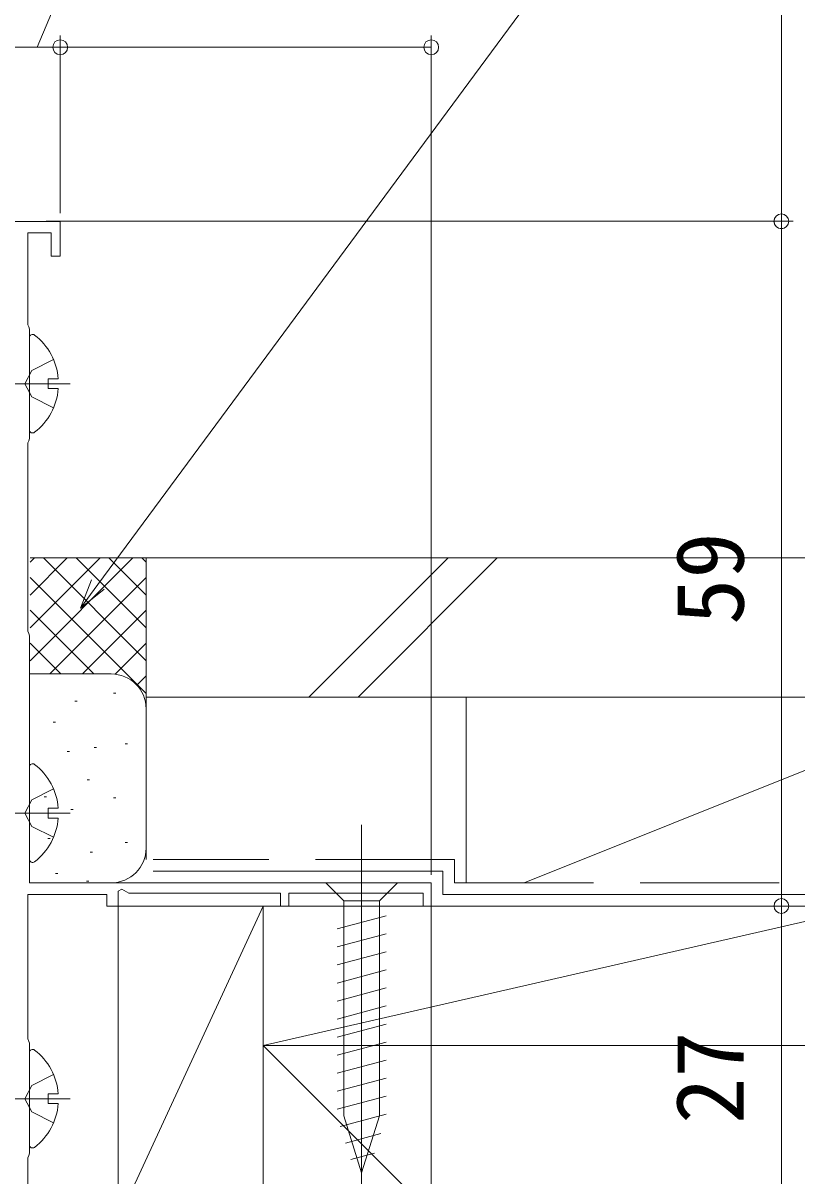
# Model space of a CAD drawing. Units: millimetres, scale not verified. Extents: x -1682 to -296, y -1188 to 1055.
# Drawn here: x -822.2 to -755.5, y -452.1 to -352.8 of the extents above; entities that cross this region are included whole.
import ezdxf
from ezdxf.enums import TextEntityAlignment as Align

# ---------------------------------------------------------------- set-up
doc = ezdxf.new("R2010")
doc.units = ezdxf.units.MM
doc.header["$LTSCALE"] = 4
doc.linetypes.add('CHAIN2', pattern=[12, 9, -1, 1, -1])
doc.linetypes.add('DASHED3', pattern=[4, 3, -1])
for name, color, linetype, lineweight in [('0-3_YKK_11', 7, 'Continuous', 9), ('0-6_YKK_13', 4, 'Continuous', 9), ('0-8_YKK_D', 6, 'Continuous', 9), ('0-9_YSS_K', 3, 'Continuous', 9), ('0-A_YSS_KE', 3, 'Continuous', 9)]:
    doc.layers.add(name, color=color, linetype=linetype, lineweight=lineweight)
doc.styles.add('ＭＳ ゴシック', font='')
doc.styles.get('ＭＳ ゴシック').set_extended_font_data('MS Gothic')

msp = doc.modelspace()

# ---------------------------------------------------------------- linework, layer by layer
at = {"layer": '0-3_YKK_11'}
for p, q in [((-819.014, -369.848), (-823.014, -369.848)), ((-819.014, -372.848), (-819.014, -369.848)), ((-821.814, -370.848), (-819.815, -370.848)), ((-821.814, -378.751), (-821.814, -370.848)), ((-819.815, -370.848), (-819.815, -372.848)), ((-819.815, -372.848), (-819.014, -372.848)), ((-821.739, -378.949), (-821.814, -378.751)), ((-821.664, -379.148), (-821.739, -378.949)), ((-821.664, -388.548), (-821.664, -379.148)), ((-821.814, -388.945), (-821.739, -388.746)), ((-821.814, -405.151), (-821.814, -388.945)), ((-821.739, -388.746), (-821.664, -388.548)), ((-821.739, -405.349), (-821.814, -405.151)), ((-821.664, -405.548), (-821.739, -405.349)), ((-821.664, -426.848), (-821.664, -405.548)), ((-787.016, -426.848), (-821.664, -426.848)), ((-787.016, -426.848), (-821.664, -426.848)), ((-787.016, -428.848), (-787.016, -426.848)), ((-821.814, -427.848), (-815.014, -427.848)), ((-821.814, -440.291), (-821.814, -427.848)), ((-815.014, -427.848), (-815.014, -428.848)), ((-814.014, -427.575), (-813.714, -427.401)), ((-814.014, -428.848), (-814.014, -427.575)), ((-813.714, -427.401), (-813.114, -427.748)), ((-813.114, -427.748), (-800.016, -427.748)), ((-800.016, -427.748), (-800.016, -428.848)), ((-799.316, -427.748), (-787.716, -427.748)), ((-799.316, -428.848), (-799.316, -427.748)), ((-787.716, -427.748), (-787.716, -428.848)), ((-815.014, -428.848), (-814.014, -428.848)), ((-800.016, -428.848), (-799.316, -428.848)), ((-787.716, -428.848), (-787.016, -428.848)), ((-821.724, -440.505), (-821.814, -440.291)), ((-821.664, -440.648), (-821.724, -440.505)), ((-821.664, -450.148), (-821.664, -440.648)), ((-821.814, -450.545), (-821.739, -450.346)), ((-821.814, -454.448), (-821.814, -450.545)), ((-821.739, -450.346), (-821.664, -450.148))]:
    msp.add_line(p, q, dxfattribs=at)
at = {"layer": '0-6_YKK_13'}
for p, q in [((-821.672, -387.81), (-821.672, -379.859)), ((-820.072, -384.259), (-820.072, -383.409)), ((-819.189, -383.409), (-820.072, -383.409)), ((-819.189, -384.259), (-820.072, -384.259)), ((-821.672, -424.81), (-821.672, -416.859)), ((-820.072, -421.259), (-820.072, -420.409)), ((-819.189, -420.409), (-820.072, -420.409)), ((-819.189, -421.259), (-820.072, -421.259)), ((-796.123, -426.843), (-794.573, -428.393)), ((-789.923, -426.843), (-796.123, -426.843)), ((-791.474, -426.843), (-789.924, -426.843)), ((-789.923, -426.843), (-791.473, -428.393)), ((-791.473, -428.393), (-794.573, -428.393)), ((-794.573, -428.393), (-794.573, -446.927)), ((-791.473, -446.927), (-791.473, -428.393)), ((-795.123, -430.819), (-790.923, -429.694)), ((-795.123, -432.372), (-790.923, -431.247)), ((-795.123, -433.925), (-790.923, -432.8)), ((-795.123, -435.478), (-790.923, -434.353)), ((-795.123, -437.031), (-790.923, -435.905)), ((-795.123, -438.584), (-790.923, -437.458)), ((-795.123, -440.137), (-790.923, -439.011)), ((-795.123, -441.69), (-790.923, -440.564)), ((-821.672, -449.42), (-821.672, -441.469)), ((-795.123, -443.243), (-790.923, -442.117)), ((-795.123, -444.795), (-790.923, -443.67)), ((-820.072, -445.869), (-820.072, -445.019)), ((-819.189, -445.019), (-820.072, -445.019)), ((-819.189, -445.869), (-820.072, -445.869)), ((-795.123, -446.348), (-790.923, -445.223)), ((-794.864, -447.832), (-790.923, -446.776)), ((-793.023, -451.843), (-794.573, -446.927)), ((-793.023, -451.843), (-791.473, -446.927)), ((-794.413, -449.264), (-791.377, -448.45)), ((-793.961, -450.696), (-791.911, -450.147))]:
    msp.add_line(p, q, dxfattribs=at)
at = {"layer": '0-6_YKK_13', "linetype": 'CHAIN2'}
for p, q in [((-818.172, -383.834), (-824.443, -383.834)), ((-818.172, -420.834), (-824.443, -420.834)), ((-793.023, -421.843), (-793.023, -456.843)), ((-818.172, -445.444), (-824.443, -445.444))]:
    msp.add_line(p, q, dxfattribs=at)
at = {"layer": '0-6_YKK_13', "linetype": 'DASHED3'}
for p, q in [((-821.46, -384.979), (-822.069, -383.834)), ((-819.595, -385.909), (-821.46, -384.979)), ((-821.46, -421.979), (-822.069, -420.834)), ((-819.595, -422.909), (-821.46, -421.979)), ((-821.46, -446.589), (-822.069, -445.444)), ((-819.595, -447.519), (-821.46, -446.589))]:
    msp.add_line(p, q, dxfattribs=at)
for points in [[(-819.595, -381.759), (-821.46, -382.689), (-822.069, -383.834)], [(-819.595, -418.759), (-821.46, -419.689), (-822.069, -420.834)], [(-819.595, -443.369), (-821.46, -444.299), (-822.069, -445.444)]]:
    msp.add_lwpolyline(points, dxfattribs=at)
at = {"layer": '0-6_YKK_13'}
for centre, radius, start, end in [((-821.398, -379.859), 0.274, 52.2859, 180), ((-824.472, -383.834), 5.3, 4.59941, 52.2859), ((-824.472, -383.834), 5.3, 307.71408, 355.40057), ((-821.398, -387.81), 0.274, 180, 307.71408), ((-821.398, -416.859), 0.274, 52.2859, 180), ((-824.472, -420.834), 5.3, 4.59941, 52.2859), ((-824.472, -420.834), 5.3, 307.71408, 355.40057), ((-821.398, -424.81), 0.274, 180, 307.71408), ((-821.398, -441.469), 0.274, 52.2859, 180), ((-824.472, -445.444), 5.3, 4.59941, 52.2859), ((-824.472, -445.444), 5.3, 307.71408, 355.40057), ((-821.398, -449.42), 0.274, 180, 307.71408)]:
    msp.add_arc(centre, radius, start, end, dxfattribs=at)
at = {"layer": '0-8_YKK_D'}
for p, q in [((-756.823, -369.838), (-756.823, -289.848)), ((-815.769, -401.129), (-767.823, -336.304)), ((-821.022, -354.843), (-817.719, -347.079)), ((-819.022, -369.143), (-819.022, -353.843)), ((-819.022, -369.143), (-819.022, -353.843)), ((-787.024, -426.143), (-787.024, -353.843)), ((-819.022, -354.843), (-823.022, -354.843)), ((-787.024, -354.843), (-819.022, -354.843)), ((-820.225, -369.838), (-755.823, -369.838)), ((-818.322, -369.843), (-755.82, -369.843)), ((-756.82, -369.843), (-756.82, -428.843)), ((-817.285, -403.179), (-816.318, -400.723)), ((-817.285, -403.179), (-815.769, -401.129)), ((-815.22, -401.536), (-817.285, -403.179)), ((-787.016, -428.823), (-787.016, -674.854)), ((-786.374, -428.843), (-755.82, -428.843)), ((-786.374, -428.843), (-755.82, -428.843)), ((-756.82, -455.843), (-756.82, -428.843))]:
    msp.add_line(p, q, dxfattribs=at)
for centre in [(-819.022, -354.843), (-819.022, -354.843), (-787.024, -354.843), (-756.823, -369.838), (-756.82, -369.843), (-756.82, -428.843), (-756.82, -428.843)]:
    msp.add_circle(centre, 0.637, dxfattribs=at)
at = {"layer": '0-9_YSS_K'}
for p, q in [((-821.615, -399.22), (-821.243, -398.848)), ((-821.615, -402.049), (-818.415, -398.848)), ((-821.615, -404.877), (-815.586, -398.848)), ((-821.615, -407.706), (-812.758, -398.848)), ((-820.473, -398.848), (-811.616, -407.706)), ((-817.645, -398.848), (-811.616, -404.877)), ((-814.816, -398.848), (-811.616, -402.049)), ((-811.988, -398.848), (-811.616, -399.22)), ((-797.573, -410.848), (-785.573, -398.848)), ((-781.331, -398.848), (-793.331, -410.848)), ((-821.615, -400.534), (-811.616, -410.534)), ((-819.929, -408.848), (-811.616, -400.534)), ((-821.615, -403.362), (-816.13, -408.848)), ((-817.101, -408.848), (-811.616, -403.362)), ((-821.615, -406.191), (-818.959, -408.848)), ((-814.29, -408.865), (-811.616, -406.191)), ((-814.615, -408.848), (-821.615, -408.848)), ((-812.41, -409.814), (-811.616, -409.019)), ((-817.759, -411.183), (-817.559, -411.183)), ((-814.421, -410.516), (-814.221, -410.516)), ((-739.015, -410.848), (-784.016, -410.848)), ((-784.016, -426.848), (-784.016, -410.848)), ((-779.015, -426.848), (-739.015, -410.848)), ((-811.616, -411.848), (-811.616, -424.848)), ((-819.615, -413.014), (-819.415, -413.014)), ((-816.09, -415.189), (-815.89, -415.189)), ((-813.419, -414.855), (-813.219, -414.855)), ((-818.426, -415.523), (-818.226, -415.523)), ((-816.692, -417.982), (-816.492, -417.982)), ((-820.399, -419.443), (-820.199, -419.443)), ((-814.421, -419.528), (-814.221, -419.528)), ((-818.092, -420.53), (-817.893, -420.53)), ((-820.095, -423.036), (-819.895, -423.036)), ((-813.419, -423.37), (-813.219, -423.37)), ((-816.423, -424.202), (-816.223, -424.202)), ((-819.428, -426.041), (-819.228, -426.041)), ((-814.615, -426.848), (-821.615, -426.848)), ((-816.757, -426.708), (-816.557, -426.708)), ((-814.015, -455.848), (-801.515, -428.848)), ((-814.015, -428.848), (-814.015, -455.848)), ((-801.515, -428.848), (-814.015, -428.848)), ((-801.515, -455.848), (-801.515, -428.848)), ((-801.515, -428.849), (-801.515, -440.848)), ((-749.015, -428.849), (-801.515, -428.849)), ((-784.016, -428.848), (-739.015, -428.848)), ((-801.516, -440.848), (-696.516, -545.848))]:
    msp.add_line(p, q, dxfattribs=at)
for points in [[(-811.616, -411.848), (-811.616, -398.848), (-821.615, -398.848)], [(-749.015, -428.849), (-801.515, -440.848), (-749.015, -440.848)]]:
    msp.add_lwpolyline(points, dxfattribs=at)
for centre, start, end in [((-814.615, -411.848), 0, 90), ((-814.615, -423.848), 270, 0)]:
    msp.add_arc(centre, 3, start, end, dxfattribs=at)
at = {"layer": '0-A_YSS_KE'}
for p, q in [((-811.616, -410.848), (-811.616, -398.848)), ((-651.358, -398.848), (-811.616, -398.848)), ((-651.358, -410.848), (-811.616, -410.848)), ((-786.016, -425.848), (-811.016, -425.848)), ((-786.016, -425.848), (-786.016, -427.848)), ((-786.016, -427.848), (-736.016, -427.848)), ((-801.516, -440.848), (-801.516, -545.848)), ((-696.516, -440.848), (-801.516, -440.848))]:
    msp.add_line(p, q, dxfattribs=at)
at = {"layer": '0-A_YSS_KE', "linetype": 'DASHED3'}
for p, q in [((-785.015, -424.848), (-811.016, -424.848)), ((-785.015, -424.848), (-785.015, -426.848)), ((-785.015, -426.848), (-735.015, -426.848))]:
    msp.add_line(p, q, dxfattribs=at)

# ---------------------------------------------------------------- texts
at = {"layer": '0-8_YKK_D', "color": 4, "style": 'ＭＳ ゴシック'}
for s, p in [('59', (-758.32, -404.623)), ('27', (-758.32, -447.623))]:
    msp.add_text(s, height=5.865, rotation=90, dxfattribs=at).set_placement(p, align=Align.BOTTOM_LEFT)

doc.saveas('drawing.dxf')
